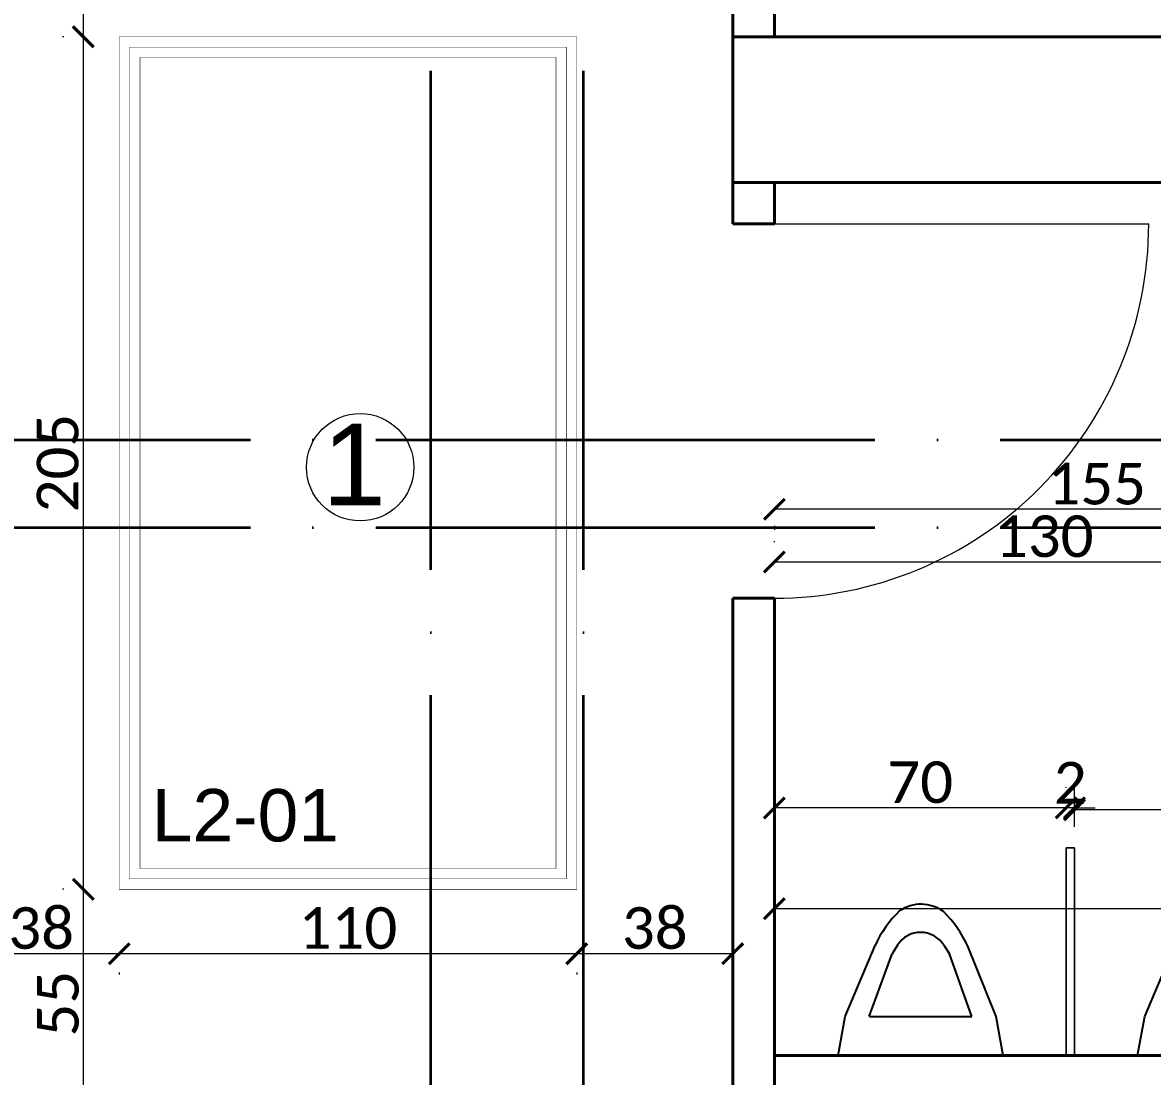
# Model space of a CAD drawing. Header units: centimetres. Extents: x -26724 to 60145, y -23645 to 6771.
# Drawn here: x 4156.2 to 4427.8, y 4775 to 5028.4 of the extents above; entities that cross this region are included whole.
import ezdxf

# ---------------------------------------------------------------- set-up
doc = ezdxf.new("R2010")
doc.units = ezdxf.units.CM
for name, pattern in [('ACAD_ISO04W100', [30, 24, -3, 0, -3]), ('AUSGEZOGEN', [0]), ('DALEKOVOD_VN', [5, 2.5, -2.5]), ('PUNKT2_S9', [0.35, 0.15, -0.1, 0, -0.1])]:
    doc.linetypes.add(name, pattern=pattern)
for name, color, linetype, lineweight in [('2.IZGLED', 7, 'Continuous', 13), ('4.KOTE', 88, 'Continuous', 15), ('vrata', 83, 'Continuous', 18), ('XR$5$Wand Mauerwerk nicht tragend', 252, 'PUNKT2_S9', 13), ('XR$5$Wand Mauerwerk tragend', 252, 'PUNKT2_S9', 13), ('XR$6$STANDARD_1', 7, 'AUSGEZOGEN', 13), ('zid', 7, 'Continuous', 40)]:
    doc.layers.add(name, color=color, linetype=linetype, lineweight=lineweight)
doc.layers.add('IZGLED 2', color=253, linetype='Continuous', lineweight=9, true_color=0x828282)
doc.styles.add('0.12', font='arial.ttf', dxfattribs={"height": 0.12})
doc.styles.add('0.15', font='arial.ttf', dxfattribs={"height": 0.15})
doc.styles.get("Standard").update_dxf_attribs({"font": 'calibri.ttf'})
doc.dimstyles.new('ja 1 50', dxfattribs={"dimtxt": 10, "dimasz": 5, "dimexe": 5, "dimexo": 5, "dimgap": 1, "dimtad": 1, "dimdec": 0, "dimtxsty": 'Standard', "dimblk": 'ARCHTICK', "dimcen": 2.5, "dimclrd": 256, "dimclrt": 7, "dimadec": 0, "dimazin": 0, "dimtfac": 1, "dimtdec": 0, "dimtix": 1, "dimtmove": 1, "dimatfit": 3, "dimldrblk": 'ARCHTICK', "dimfxl": 10, "dimfxlon": 1, "dimlwd": 0, "dimlwe": 9, "dimarcsym": 0})

# ---------------------------------------------------------------- blocks, each defined once
blk = doc.blocks.new('_ArchTick')
at = {"color": 0, "linetype": 'ByBlock', "const_width": 0.15}
blk.add_lwpolyline([(-0.5, -0.5), (0.5, 0.5)], dxfattribs=at)
blk = doc.blocks.new('*D2720')
at = {"layer": '4.KOTE', "color": 0, "lineweight": 9, "transparency": 16777216}
for p, q in [((4166.1, 5079.96), (4165.77, 5079.96)), ((4166.1, 5024.96), (4165.77, 5024.96))]:
    blk.add_line(p, q, dxfattribs=at)
at = {"layer": '4.KOTE', "lineweight": 0, "transparency": 16777216}
blk.add_line((4170.77, 5079.96), (4170.77, 5024.96), dxfattribs=at)
at = {"layer": 'Defpoints', "color": 0, "transparency": 16777216}
for p in [(4179.4, 5079.96, 608.35), (4170.77, 5024.96), (4179.4, 5024.96, 608.35)]:
    blk.add_point(p, dxfattribs=at)
at = {"layer": '4.KOTE', "lineweight": 0, "transparency": 16777216, "xscale": 5, "yscale": 5, "zscale": 5}
for p, rotation in [((4170.77, 5079.96), 90), ((4170.77, 5024.96), 270)]:
    blk.add_blockref('_ArchTick', p, dxfattribs=dict(at, rotation=rotation))
at = {"layer": '4.KOTE', "color": 7, "transparency": 16777216, "insert": (4164.69, 5052.46), "char_height": 10, "attachment_point": 5, "rotation": 90}
blk.add_mtext('55', dxfattribs=at)
blk = doc.blocks.new('*D2721')
at = {"layer": '4.KOTE', "color": 0, "lineweight": 9, "transparency": 16777216}
for p, q in [((4166.1, 5024.96), (4165.77, 5024.96)), ((4166.1, 4819.96), (4165.77, 4819.96))]:
    blk.add_line(p, q, dxfattribs=at)
at = {"layer": '4.KOTE', "lineweight": 0, "transparency": 16777216}
blk.add_line((4170.77, 5024.96), (4170.77, 4819.96), dxfattribs=at)
at = {"layer": 'Defpoints', "color": 0, "transparency": 16777216}
for p in [(4179.4, 5024.96, 608.35), (4170.77, 4819.96), (4179.4, 4819.96, 608.35)]:
    blk.add_point(p, dxfattribs=at)
at = {"layer": '4.KOTE', "lineweight": 0, "transparency": 16777216, "xscale": 5, "yscale": 5, "zscale": 5}
for p, rotation in [((4170.77, 5024.96), 90), ((4170.77, 4819.96), 270)]:
    blk.add_blockref('_ArchTick', p, dxfattribs=dict(at, rotation=rotation))
at = {"layer": '4.KOTE', "color": 7, "transparency": 16777216, "insert": (4164.64, 4922.46), "char_height": 10, "attachment_point": 5, "rotation": 90}
blk.add_mtext('205', dxfattribs=at)
blk = doc.blocks.new('*D2722')
at = {"layer": '4.KOTE', "color": 0, "lineweight": 9, "transparency": 16777216}
for p, q in [((4166.1, 4819.96), (4165.77, 4819.96)), ((4174.4, 4764.96), (4165.77, 4764.96))]:
    blk.add_line(p, q, dxfattribs=at)
at = {"layer": '4.KOTE', "lineweight": 0, "transparency": 16777216}
blk.add_line((4170.77, 4819.96), (4170.77, 4764.96), dxfattribs=at)
at = {"layer": 'Defpoints', "color": 0, "transparency": 16777216}
for p in [(4179.4, 4819.96, 608.35), (4170.77, 4764.96), (4179.4, 4764.96)]:
    blk.add_point(p, dxfattribs=at)
at = {"layer": '4.KOTE', "lineweight": 0, "transparency": 16777216, "xscale": 5, "yscale": 5, "zscale": 5}
for p, rotation in [((4170.77, 4819.96), 90), ((4170.77, 4764.96), 270)]:
    blk.add_blockref('_ArchTick', p, dxfattribs=dict(at, rotation=rotation))
at = {"layer": '4.KOTE', "color": 7, "transparency": 16777216, "insert": (4164.69, 4792.46), "char_height": 10, "attachment_point": 5, "rotation": 90}
blk.add_mtext('55', dxfattribs=at)
blk = doc.blocks.new('*D2733')
at = {"layer": '4.KOTE', "lineweight": 0, "transparency": 16777216}
blk.add_line((4326.9, 4804.47), (4289.4, 4804.47), dxfattribs=at)
at = {"layer": '4.KOTE', "color": 0, "lineweight": 9, "transparency": 16777216}
for p, q in [((4289.4, 4799.98), (4289.4, 4799.47)), ((4326.9, 4799.63), (4326.9, 4799.47))]:
    blk.add_line(p, q, dxfattribs=at)
at = {"layer": 'Defpoints', "color": 0, "transparency": 16777216}
for p in [(4289.4, 4819.96, 608.35), (4326.9, 4812.1, 1216.69), (4289.4, 4804.47)]:
    blk.add_point(p, dxfattribs=at)
at = {"layer": '4.KOTE', "lineweight": 0, "transparency": 16777216, "xscale": 5, "yscale": 5, "zscale": 5, "rotation": 180}
blk.add_blockref('_ArchTick', (4289.4, 4804.47), dxfattribs=at)
at = {"layer": '4.KOTE', "lineweight": 0, "transparency": 16777216, "xscale": 5, "yscale": 5, "zscale": 5}
blk.add_blockref('_ArchTick', (4326.9, 4804.47), dxfattribs=at)
at = {"layer": '4.KOTE', "color": 7, "transparency": 16777216, "insert": (4308.15, 4810.59), "char_height": 10, "attachment_point": 5}
blk.add_mtext('38', dxfattribs=at)
blk = doc.blocks.new('*D2734')
at = {"layer": '4.KOTE', "lineweight": 0, "transparency": 16777216}
blk.add_line((4289.4, 4804.47), (4179.4, 4804.47), dxfattribs=at)
at = {"layer": '4.KOTE', "color": 0, "lineweight": 9, "transparency": 16777216}
for p, q in [((4179.4, 4799.98), (4179.4, 4799.47)), ((4289.4, 4799.98), (4289.4, 4799.47))]:
    blk.add_line(p, q, dxfattribs=at)
at = {"layer": 'Defpoints', "color": 0, "transparency": 16777216}
for p in [(4179.4, 4819.96, 608.35), (4289.4, 4819.96, 608.35), (4179.4, 4804.47)]:
    blk.add_point(p, dxfattribs=at)
at = {"layer": '4.KOTE', "lineweight": 0, "transparency": 16777216, "xscale": 5, "yscale": 5, "zscale": 5, "rotation": 180}
blk.add_blockref('_ArchTick', (4179.4, 4804.47), dxfattribs=at)
at = {"layer": '4.KOTE', "lineweight": 0, "transparency": 16777216, "xscale": 5, "yscale": 5, "zscale": 5}
blk.add_blockref('_ArchTick', (4289.4, 4804.47), dxfattribs=at)
at = {"layer": '4.KOTE', "color": 7, "transparency": 16777216, "insert": (4234.4, 4810.59), "char_height": 10, "attachment_point": 5}
blk.add_mtext('110', dxfattribs=at)
blk = doc.blocks.new('*D2735')
at = {"layer": '4.KOTE', "color": 0, "lineweight": 9, "transparency": 16777216}
for p, q in [((4141.9, 4810.73), (4141.9, 4799.47)), ((4179.4, 4799.98), (4179.4, 4799.47))]:
    blk.add_line(p, q, dxfattribs=at)
at = {"layer": '4.KOTE', "lineweight": 0, "transparency": 16777216}
blk.add_line((4179.4, 4804.47), (4141.9, 4804.47), dxfattribs=at)
at = {"layer": 'Defpoints', "color": 0, "transparency": 16777216}
for p in [(4179.4, 4819.96, 608.35), (4141.9, 4815.73), (4141.9, 4804.47)]:
    blk.add_point(p, dxfattribs=at)
at = {"layer": '4.KOTE', "lineweight": 0, "transparency": 16777216, "xscale": 5, "yscale": 5, "zscale": 5, "rotation": 180}
blk.add_blockref('_ArchTick', (4141.9, 4804.47), dxfattribs=at)
at = {"layer": '4.KOTE', "lineweight": 0, "transparency": 16777216, "xscale": 5, "yscale": 5, "zscale": 5}
blk.add_blockref('_ArchTick', (4179.4, 4804.47), dxfattribs=at)
at = {"layer": '4.KOTE', "color": 7, "transparency": 16777216, "insert": (4160.65, 4810.59), "char_height": 10, "attachment_point": 5}
blk.add_mtext('38', dxfattribs=at)
blk = doc.blocks.new('*D2772')
at = {"layer": '4.KOTE', "color": 0, "lineweight": 9, "transparency": 16777216}
for p, q in [((4409.05, 4834.96), (4409.05, 4844.1)), ((4479.05, 4834.96), (4479.05, 4844.1))]:
    blk.add_line(p, q, dxfattribs=at)
at = {"layer": '4.KOTE', "lineweight": 0, "transparency": 16777216}
blk.add_line((4479.05, 4839.1), (4409.05, 4839.1), dxfattribs=at)
at = {"layer": 'Defpoints', "color": 0, "transparency": 16777216}
for p in [(4409.05, 4839.1), (4409.05, 4829.96), (4479.05, 4829.96)]:
    blk.add_point(p, dxfattribs=at)
at = {"layer": '4.KOTE', "lineweight": 0, "transparency": 16777216, "xscale": 5, "yscale": 5, "zscale": 5, "rotation": 180}
blk.add_blockref('_ArchTick', (4409.05, 4839.1), dxfattribs=at)
at = {"layer": '4.KOTE', "lineweight": 0, "transparency": 16777216, "xscale": 5, "yscale": 5, "zscale": 5}
blk.add_blockref('_ArchTick', (4479.05, 4839.1), dxfattribs=at)
at = {"layer": '4.KOTE', "color": 7, "transparency": 16777216, "insert": (4444.05, 4845.22), "char_height": 10, "attachment_point": 5}
blk.add_mtext('70', dxfattribs=at)
blk = doc.blocks.new('*D2773')
at = {"layer": '4.KOTE', "color": 0, "lineweight": 9, "transparency": 16777216}
for p, q in [((4336.9, 4844.35), (4336.9, 4844.53)), ((4407.05, 4844.35), (4407.05, 4844.53))]:
    blk.add_line(p, q, dxfattribs=at)
at = {"layer": '4.KOTE', "lineweight": 0, "transparency": 16777216}
blk.add_line((4407.05, 4839.53), (4336.9, 4839.53), dxfattribs=at)
at = {"layer": 'Defpoints', "color": 0, "transparency": 16777216}
for p in [(4336.9, 4839.53), (4336.9, 4829.96, 1216.69), (4407.05, 4829.96, 1216.69)]:
    blk.add_point(p, dxfattribs=at)
at = {"layer": '4.KOTE', "lineweight": 0, "transparency": 16777216, "xscale": 5, "yscale": 5, "zscale": 5, "rotation": 180}
blk.add_blockref('_ArchTick', (4336.9, 4839.53), dxfattribs=at)
at = {"layer": '4.KOTE', "lineweight": 0, "transparency": 16777216, "xscale": 5, "yscale": 5, "zscale": 5}
blk.add_blockref('_ArchTick', (4407.05, 4839.53), dxfattribs=at)
at = {"layer": '4.KOTE', "color": 7, "transparency": 16777216, "insert": (4371.97, 4845.66), "char_height": 10, "attachment_point": 5}
blk.add_mtext('70', dxfattribs=at)
blk = doc.blocks.new('*D2777')
at = {"layer": '4.KOTE', "color": 0, "lineweight": 9, "transparency": 16777216}
for p, q in [((4407.05, 4844.35), (4407.05, 4844.53)), ((4409.05, 4844.35), (4409.05, 4844.53))]:
    blk.add_line(p, q, dxfattribs=at)
at = {"layer": '4.KOTE', "lineweight": 0, "transparency": 16777216}
for p, q in [((4407.05, 4839.53), (4402.05, 4839.53)), ((4409.05, 4839.53), (4407.05, 4839.53)), ((4409.05, 4839.53), (4414.05, 4839.53))]:
    blk.add_line(p, q, dxfattribs=at)
at = {"layer": 'Defpoints', "color": 0, "transparency": 16777216}
for p in [(4407.05, 4839.53), (4407.05, 4829.96, 1216.69), (4409.05, 4829.96, 1216.69)]:
    blk.add_point(p, dxfattribs=at)
at = {"layer": '4.KOTE', "lineweight": 0, "transparency": 16777216, "xscale": 5, "yscale": 5, "zscale": 5}
blk.add_blockref('_ArchTick', (4407.05, 4839.53), dxfattribs=at)
at = {"layer": '4.KOTE', "lineweight": 0, "transparency": 16777216, "xscale": 5, "yscale": 5, "zscale": 5, "rotation": 180}
blk.add_blockref('_ArchTick', (4409.05, 4839.53), dxfattribs=at)
at = {"layer": '4.KOTE', "color": 7, "transparency": 16777216, "insert": (4408.05, 4845.58), "char_height": 10, "attachment_point": 5}
blk.add_mtext('2', dxfattribs=at)
blk = doc.blocks.new('*D2787')
at = {"layer": '4.KOTE', "lineweight": 0, "transparency": 16777216}
blk.add_line((4491.9, 4911.36), (4336.9, 4911.36), dxfattribs=at)
at = {"layer": '4.KOTE', "color": 0, "lineweight": 9, "transparency": 16777216}
for p, q in [((4336.9, 4907.39), (4336.9, 4906.36)), ((4491.9, 4907.01), (4491.9, 4906.36))]:
    blk.add_line(p, q, dxfattribs=at)
at = {"layer": 'Defpoints', "color": 0, "transparency": 16777216}
for p in [(4336.9, 4989.96, 1216.69), (4491.9, 4958.8, 1216.69), (4336.9, 4911.36)]:
    blk.add_point(p, dxfattribs=at)
at = {"layer": '4.KOTE', "lineweight": 0, "transparency": 16777216, "xscale": 5, "yscale": 5, "zscale": 5, "rotation": 180}
blk.add_blockref('_ArchTick', (4336.9, 4911.36), dxfattribs=at)
at = {"layer": '4.KOTE', "lineweight": 0, "transparency": 16777216, "xscale": 5, "yscale": 5, "zscale": 5}
blk.add_blockref('_ArchTick', (4491.9, 4911.36), dxfattribs=at)
at = {"layer": '4.KOTE', "color": 7, "transparency": 16777216, "insert": (4414.4, 4917.45), "char_height": 10, "attachment_point": 5}
blk.add_mtext('155', dxfattribs=at)
blk = doc.blocks.new('*D2796')
at = {"layer": '4.KOTE', "color": 0, "lineweight": 9, "transparency": 16777216}
for p, q in [((4336.9, 4903.45), (4336.9, 4903.69)), ((4466.67, 4903.6), (4466.67, 4903.69))]:
    blk.add_line(p, q, dxfattribs=at)
at = {"layer": '4.KOTE', "lineweight": 0, "transparency": 16777216}
blk.add_line((4336.9, 4898.69), (4466.67, 4898.69), dxfattribs=at)
at = {"layer": 'Defpoints', "color": 0, "transparency": 16777216}
for p in [(4466.67, 4898.69), (4466.67, 4896.11, 1216.69), (4336.9, 4884.3, 1216.69)]:
    blk.add_point(p, dxfattribs=at)
at = {"layer": '4.KOTE', "lineweight": 0, "transparency": 16777216, "xscale": 5, "yscale": 5, "zscale": 5, "rotation": 180}
blk.add_blockref('_ArchTick', (4336.9, 4898.69), dxfattribs=at)
at = {"layer": '4.KOTE', "lineweight": 0, "transparency": 16777216, "xscale": 5, "yscale": 5, "zscale": 5}
blk.add_blockref('_ArchTick', (4466.67, 4898.69), dxfattribs=at)
at = {"layer": '4.KOTE', "color": 7, "transparency": 16777216, "insert": (4401.79, 4904.81), "char_height": 10, "attachment_point": 5}
blk.add_mtext('130', dxfattribs=at)
blk = doc.blocks.new('*D2813')
at = {"layer": '4.KOTE', "color": 0, "lineweight": 9, "transparency": 16777216}
for p, q in [((4647.4, 4820.02), (4647.4, 4820.32)), ((4336.9, 4810.46), (4336.9, 4810.32))]:
    blk.add_line(p, q, dxfattribs=at)
at = {"layer": '4.KOTE', "lineweight": 0, "transparency": 16777216}
blk.add_line((4336.9, 4815.32), (4647.4, 4815.32), dxfattribs=at)
at = {"layer": 'Defpoints', "color": 0, "transparency": 16777216}
for p in [(4336.9, 4822.44, 1216.69), (4647.4, 4815.32), (4647.4, 4794.36, 1338.36)]:
    blk.add_point(p, dxfattribs=at)
at = {"layer": '4.KOTE', "lineweight": 0, "transparency": 16777216, "xscale": 5, "yscale": 5, "zscale": 5, "rotation": 180}
blk.add_blockref('_ArchTick', (4336.9, 4815.32), dxfattribs=at)
at = {"layer": '4.KOTE', "lineweight": 0, "transparency": 16777216, "xscale": 5, "yscale": 5, "zscale": 5}
blk.add_blockref('_ArchTick', (4647.4, 4815.32), dxfattribs=at)
at = {"layer": '4.KOTE', "color": 7, "transparency": 16777216, "insert": (4492.15, 4821.44), "char_height": 10, "attachment_point": 5}
blk.add_mtext('311', dxfattribs=at)

msp = doc.modelspace()

# ---------------------------------------------------------------- linework, layer by layer
at = {"layer": '2.IZGLED', "transparency": 33554687}
for p, q in [((4407.05, 4829.96, 1216.69), (4407.05, 4779.96, 1216.69)), ((4409.05, 4829.96, 1216.69), (4407.05, 4829.96, 1216.69)), ((4407.05, 4779.96, 1216.69), (4407.05, 4829.96, 1216.69)), ((4407.05, 4829.96, 1216.69), (4409.05, 4829.96, 1216.69)), ((4407.05, 4829.96, 1216.69), (4407.05, 4829.96, 1216.69)), ((4407.05, 4829.96, 1216.69), (4409.05, 4829.96, 1216.69)), ((4409.05, 4829.96, 1216.69), (4407.05, 4829.96, 1216.69)), ((4407.05, 4779.96, 1216.69), (4407.05, 4829.96, 1216.69)), ((4407.05, 4829.96, 1216.69), (4407.05, 4829.96, 1216.69)), ((4407.05, 4829.96, 1216.69), (4407.05, 4779.96, 1216.69)), ((4409.05, 4779.96, 1216.69), (4409.05, 4829.96, 1216.69)), ((4409.05, 4829.96, 1216.69), (4409.05, 4779.96, 1216.69)), ((4409.05, 4829.96, 1216.69), (4409.05, 4829.96, 1216.69)), ((4409.05, 4829.96, 1216.69), (4409.05, 4829.96, 1216.69)), ((4409.05, 4829.96, 1216.69), (4409.05, 4779.96, 1216.69)), ((4409.05, 4779.96, 1216.69), (4409.05, 4829.96, 1216.69))]:
    msp.add_line(p, q, dxfattribs=at)
at = {"layer": '2.IZGLED', "color": 116, "ltscale": 12, "true_color": 0x136734, "const_width": 0.1, "elevation": 608.35}
msp.add_lwpolyline([(4289.4, 5024.96), (4289.4, 4819.96), (4179.4, 4819.96), (4179.4, 5024.96), (4289.4, 5024.96)], dxfattribs=at)
at = {"layer": '2.IZGLED', "color": 1, "linetype": 'DALEKOVOD_VN', "ltscale": 3, "const_width": 0.1, "elevation": 608.35}
msp.add_lwpolyline([(4286.9, 5022.46), (4286.9, 4822.46), (4181.9, 4822.46), (4181.9, 5022.46)], close=True, dxfattribs=at)
at = {"layer": '2.IZGLED', "color": 116, "ltscale": 12, "true_color": 0x136734, "const_width": 0.1, "elevation": 608.35}
msp.add_lwpolyline([(4284.4, 5019.96), (4284.4, 4824.96), (4184.4, 4824.96), (4184.4, 5019.96)], close=True, dxfattribs=at)
at = {"layer": '4.KOTE', "color": 3}
msp.add_circle((4237.33, 4921.45, 594.85), 12.91, dxfattribs=at)
at = {"layer": 'IZGLED 2', "color": 5, "linetype": 'ACAD_ISO04W100', "lineweight": 35, "ltscale": 5}
for p, q in [((4254.35, 4146.28), (4254.35, 5489.49)), ((4291, 4146.28), (4291, 5489.49)), ((3940.89, 4928.05), (5066.14, 4928.05)), ((3940.89, 4906.98), (5066.14, 4906.98))]:
    msp.add_line(p, q, dxfattribs=at)
at = {"layer": 'vrata', "ltscale": 12}
msp.add_line((4336.9, 4979.96, 1216.69), (4426.9, 4979.96, 1216.69), dxfattribs=at)
msp.add_arc((4336.9, 4979.96, 1216.69), 90, 269.9998, 0.0003, dxfattribs=at)
at = {"layer": 'XR$5$Wand Mauerwerk nicht tragend', "color": 1, "linetype": 'AUSGEZOGEN', "lineweight": 18, "transparency": 33554687}
for p, q in [((4336.9, 4874.96, 1216.69), (4336.9, 4869.96, 1216.69)), ((4336.9, 4869.96, 1216.69), (4336.9, 4874.96, 1216.69)), ((4336.9, 4874.96, 1216.69), (4336.9, 4874.96, 1216.69)), ((4336.9, 4874.96, 1216.69), (4336.9, 4874.96, 1216.69)), ((4336.9, 4874.96, 1216.69), (4336.9, 4869.96, 1216.69)), ((4336.9, 4869.96, 1216.69), (4336.9, 4874.96, 1216.69)), ((4336.9, 4869.96, 1216.69), (4336.9, 4869.96, 1216.69)), ((4336.9, 4869.96, 1216.69), (4336.9, 4869.96, 1216.69)), ((4404.05, 4779.96, 1216.69), (4409.05, 4779.96, 1216.69)), ((4409.05, 4779.96, 1216.69), (4404.05, 4779.96, 1216.69)), ((4404.05, 4779.96, 1216.69), (4404.05, 4779.96, 1216.69)), ((4409.05, 4779.96, 1216.69), (4404.05, 4779.96, 1216.69)), ((4404.05, 4779.96, 1216.69), (4404.05, 4779.96, 1216.69)), ((4404.05, 4779.96, 1216.69), (4409.05, 4779.96, 1216.69)), ((4409.05, 4779.96, 1216.69), (4409.05, 4779.96, 1216.69)), ((4409.05, 4779.96, 1216.69), (4409.05, 4779.96, 1216.69))]:
    msp.add_line(p, q, dxfattribs=at)
at = {"layer": 'XR$5$Wand Mauerwerk tragend', "color": 7, "linetype": 'AUSGEZOGEN', "lineweight": 25, "transparency": 33554687}
for p, q in [((4326.9, 5024.96, 1216.69), (4326.9, 4979.96, 1216.69)), ((4326.9, 4989.96, 1216.69), (4326.9, 4979.96, 1216.69)), ((4326.9, 4979.96, 1216.69), (4326.9, 4989.96, 1216.69)), ((4336.9, 4979.96, 1216.69), (4336.9, 4989.96, 1216.69)), ((4336.9, 4989.96, 1216.69), (4336.9, 4979.96, 1216.69)), ((4336.9, 4979.96, 1216.69), (4336.9, 4989.96, 1216.69)), ((4326.9, 4979.96, 1216.69), (4336.9, 4979.96, 1216.69)), ((4326.9, 4979.96, 1216.69), (4326.9, 4979.96, 1216.69)), ((4336.9, 4979.96, 1216.69), (4326.9, 4979.96, 1216.69)), ((4326.9, 4979.96, 1216.69), (4326.9, 4979.96, 1216.69)), ((4326.9, 4979.96, 1216.69), (4336.9, 4979.96, 1216.69)), ((4336.9, 4979.96, 1216.69), (4326.9, 4979.96, 1216.69)), ((4336.9, 4979.96, 1216.69), (4336.9, 4979.96, 1216.69)), ((4336.9, 4979.96, 1216.69), (4336.9, 4979.96, 1216.69)), ((4326.9, 4889.96, 1216.69), (4326.9, 4669.96, 1216.69)), ((4336.9, 4889.96, 1216.69), (4326.9, 4889.96, 1216.69)), ((4326.9, 4889.96, 1216.69), (4326.9, 4889.96, 1216.69)), ((4326.9, 4889.96, 1216.69), (4336.9, 4889.96, 1216.69)), ((4336.9, 4889.96, 1216.69), (4326.9, 4889.96, 1216.69)), ((4326.9, 4889.96, 1216.69), (4326.9, 4889.96, 1216.69)), ((4326.9, 4889.96, 1216.69), (4336.9, 4889.96, 1216.69)), ((4336.9, 4669.96, 1216.69), (4336.9, 4889.96, 1216.69)), ((4336.9, 4889.96, 1216.69), (4336.9, 4669.96, 1216.69)), ((4336.9, 4889.96, 1216.69), (4336.9, 4889.96, 1216.69)), ((4336.9, 4889.96, 1216.69), (4336.9, 4889.96, 1216.69)), ((4336.9, 4779.96, 1216.69), (4336.9, 4769.96, 1216.69)), ((4336.9, 4769.96, 1216.69), (4336.9, 4779.96, 1216.69)), ((4336.9, 4779.96, 1216.69), (4336.9, 4779.96, 1216.69)), ((4336.9, 4769.96, 1216.69), (4336.9, 4779.96, 1216.69)), ((4336.9, 4779.96, 1216.69), (4336.9, 4779.96, 1216.69)), ((4336.9, 4779.96, 1216.69), (4336.9, 4769.96, 1216.69))]:
    msp.add_line(p, q, dxfattribs=at)
at = {"layer": 'XR$6$STANDARD_1', "color": 7, "linetype": 'AUSGEZOGEN', "lineweight": -3, "transparency": 33554687}
for p, q in [((4353.93, 4789.41, 1216.69), (4361.14, 4806.46, 1216.69)), ((4366.5, 4806.51, 1216.69), (4365.19, 4804.42, 1216.69)), ((4377.68, 4806.49, 1216.69), (4378.99, 4804.4, 1216.69)), ((4390.19, 4789.41, 1216.69), (4383.39, 4806.27, 1216.69)), ((4425.93, 4789.41, 1216.69), (4433.14, 4806.46, 1216.69)), ((4362.35, 4796.62, 1216.69), (4365.19, 4804.42, 1216.69)), ((4384.37, 4789.41, 1216.69), (4378.99, 4804.4, 1216.69)), ((4359.73, 4789.4, 1216.69), (4362.35, 4796.62, 1216.69)), ((4352.22, 4779.96, 1216.69), (4353.93, 4789.41, 1216.69)), ((4359.74, 4789.41, 1216.69), (4384.37, 4789.41, 1216.69)), ((4391.88, 4779.96, 1216.69), (4390.19, 4789.41, 1216.69)), ((4424.22, 4779.96, 1216.69), (4425.93, 4789.41, 1216.69)), ((4352.22, 4779.96, 1216.69), (4391.88, 4779.96, 1216.69)), ((4424.22, 4779.96, 1216.69), (4463.88, 4779.96, 1216.69))]:
    msp.add_line(p, q, dxfattribs=at)
for centre, radius, start, end in [((4372.16, 4807.35, 1216.69), 9.02, 53.3591, 124.8614), ((4384.84, 4795.91, 1216.69), 25.94, 133.4181, 156.0066), ((4359.65, 4795.81, 1216.69), 25.94, 23.7906, 46.3792), ((4372.08, 4803, 1216.69), 6.6, 31.9495, 147.8478)]:
    msp.add_arc(centre, radius, start, end, dxfattribs=at)
at = {"layer": 'zid', "transparency": 33554687}
for p, q in [((4326.9, 5039.96, 1216.69), (4326.9, 4979.96, 1216.69)), ((4336.9, 5024.96, 1216.69), (4336.9, 5039.96, 1216.69)), ((4326.9, 5024.96, 1216.69), (4981.9, 5024.96, 1216.69)), ((4326.9, 4989.96, 1216.69), (4961.9, 4989.96, 1216.69)), ((4961.9, 4989.96, 1216.69), (4326.9, 4989.96, 1216.69)), ((4326.9, 4989.96, 1216.69), (4961.9, 4989.96, 1216.69)), ((4961.9, 4989.96, 1216.69), (4326.9, 4989.96, 1216.69)), ((4336.9, 4979.96, 1216.69), (4336.9, 4989.96, 1216.69)), ((4326.9, 4889.96, 1216.69), (4326.9, 4669.96, 1216.69)), ((4336.9, 4669.96, 1216.69), (4336.9, 4889.96, 1216.69)), ((4961.9, 4779.96, 1216.69), (4336.9, 4779.96, 1216.69)), ((4336.9, 4779.96, 1216.69), (4961.9, 4779.96, 1216.69)), ((4336.9, 4779.96, 1216.69), (4961.9, 4779.96, 1216.69)), ((4961.9, 4779.96, 1216.69), (4336.9, 4779.96, 1216.69))]:
    msp.add_line(p, q, dxfattribs=at)
at = {"layer": 'zid'}
for p, q in [((4326.9, 4979.96, -100), (4336.9, 4979.96, -100)), ((4326.9, 4889.96, -310), (4336.9, 4889.96, -24.99))]:
    msp.add_line(p, q, dxfattribs=at)

# ---------------------------------------------------------------- texts
at = {"layer": 'IZGLED 2', "color": 3, "style": '0.15'}
msp.add_text('1', height=19.65, dxfattribs=at).set_placement((4228.26, 4912.26, 594.85))
at = {"layer": 'IZGLED 2', "color": 240, "true_color": 0xed1f24, "style": '0.12'}
msp.add_text('L2-01', height=12.6, dxfattribs=at).set_placement((4187.23, 4831.47, 40.5))

# ---------------------------------------------------------------- dimensions: what is measured, and where the dimension line sits
at = {"layer": '4.KOTE'}
for base, p1, p2, picture, middle in [((4170.77, 5024.96), (4179.4, 5079.96, 608.35), (4179.4, 5024.96, 608.35), '*D2720', (4164.69, 5052.46)), ((4170.77, 4819.96), (4179.4, 5024.96, 608.35), (4179.4, 4819.96, 608.35), '*D2721', (4164.64, 4922.46)), ((4170.77, 4764.96), (4179.4, 4819.96, 608.35), (4179.4, 4764.96), '*D2722', (4164.69, 4792.46))]:
    dim = msp.add_linear_dim(base=base, p1=p1, p2=p2, angle=90, dimstyle='ja 1 50', dxfattribs=at)
    dim.commit()
    dim.dimension.update_dxf_attribs({"geometry": picture, "text_midpoint": middle})
for base, p1, p2, picture, middle in [((4336.9, 4911.36), (4491.9, 4958.8, 1216.69), (4336.9, 4989.96, 1216.69), '*D2787', (4414.4, 4917.45)), ((4466.67, 4898.69), (4336.9, 4884.3, 1216.69), (4466.67, 4896.11, 1216.69), '*D2796', (4401.79, 4904.81)), ((4336.9, 4839.53), (4407.05, 4829.96, 1216.69), (4336.9, 4829.96, 1216.69), '*D2773', (4371.97, 4845.66)), ((4407.05, 4839.53), (4409.05, 4829.96, 1216.69), (4407.05, 4829.96, 1216.69), '*D2777', (4408.05, 4845.58)), ((4409.05, 4839.1, 1216.69), (4479.05, 4829.96, 1216.69), (4409.05, 4829.96, 1216.69), '*D2772', (4444.05, 4845.22, 1216.69)), ((4647.3987, 4815.3154), (4336.8975, 4822.4435, 1216.6919), (4647.3987, 4794.3633, 1338.361), '*D2813', (4492.1481, 4821.4384)), ((4141.8973, 4804.4714), (4179.3975, 4819.9638, 608.3459), (4141.8973, 4815.7295), '*D2735', (4160.6474, 4810.5945)), ((4179.4, 4804.47), (4289.4, 4819.96, 608.35), (4179.4, 4819.96, 608.35), '*D2734', (4234.4, 4810.59)), ((4289.3975, 4804.4714), (4326.8978, 4812.0954, 1216.6919), (4289.3975, 4819.9638, 608.3459), '*D2733', (4308.1476, 4810.5945))]:
    dim = msp.add_linear_dim(base=base, p1=p1, p2=p2, dimstyle='ja 1 50', dxfattribs=at)
    dim.commit()
    dim.dimension.update_dxf_attribs({"geometry": picture, "text_midpoint": middle})

doc.saveas('drawing.dxf')
